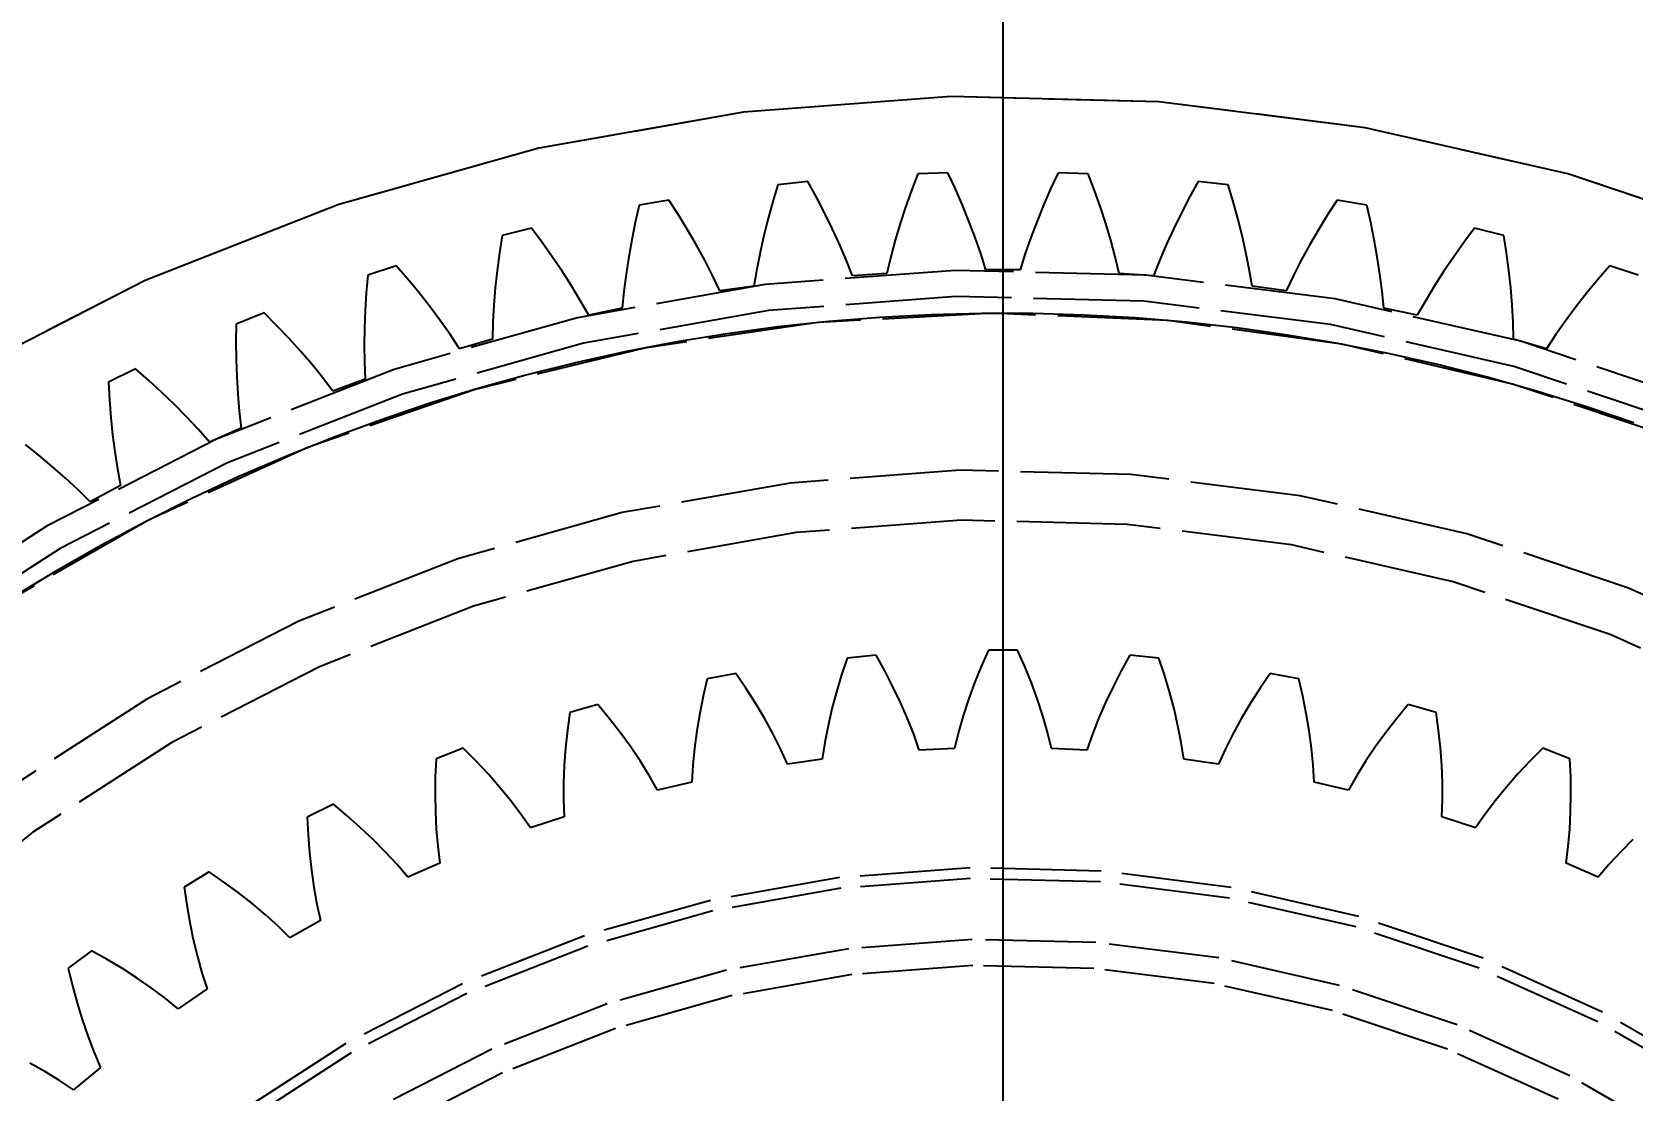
# Model space of a CAD drawing. Header units: millimetres. Extents: x -9 to 234, y -53 to 196.
# Drawn here: x 14.08 to 32.5, y 158.25 to 170.44 of the extents above; entities that cross this region are included whole.
import ezdxf

# ---------------------------------------------------------------- set-up
doc = ezdxf.new("R2010")
doc.units = ezdxf.units.MM
doc.linetypes.add('DASHED', pattern=[1.524, 1.27, -0.254])
for name, color, linetype in [('DIMS', 3, 'CONTINUOUS'), ('HIDDEN', 8, 'DASHED'), ('VISIBLE', 7, 'CONTINUOUS')]:
    doc.layers.add(name, color=color, linetype=linetype)
doc.styles.add('OpenSansCondensed-Light', font='OpenSansCondensed-Light.ttf')
doc.dimstyles.new('EZDXF', dxfattribs={"dimtxt": 0.25, "dimasz": 0.175, "dimexe": 0.375, "dimexo": 0.125, "dimgap": 0.1, "dimtad": 1, "dimlfac": 100, "dimzin": 12, "dimdsep": 46, "dimtxsty": 'OpenSansCondensed-Light', "dimblk": 'ARCHTICK', "dimcen": 2.5, "dimazin": 3, "dimtfac": 0.5, "dimtmove": 2, "dimatfit": 3})

# ---------------------------------------------------------------- blocks, each defined once
blk = doc.blocks.new('_ARCHTICK')
at = {"color": 0, "linetype": 'BYBLOCK', "const_width": 0.15}
blk.add_lwpolyline([(-0.5, -0.5), (0.5, 0.5)], dxfattribs=at)

msp = doc.modelspace()

# ---------------------------------------------------------------- linework, layer by layer
at = {"layer": 'HIDDEN'}
for points in [[(49.25, 145.7), (49.13074, 148.08963), (48.77414, 150.45551), (48.18375, 152.77412), (47.36543, 155.02244), (46.32732, 157.1781), (45.07973, 159.21968), (43.63507, 161.1269), (42.00768, 162.8808), (40.21376, 164.46396), (38.27111, 165.86062), (36.19906, 167.05692), (34.01818, 168.04097), (31.75017, 168.80298), (29.41756, 169.33539), (27.04352, 169.63289), (24.65166, 169.69254), (22.26575, 169.51374), (19.9095, 169.09827), (17.60632, 168.45026), (15.37911, 167.57614), (13.25, 166.48461)], [(49.25, 145.7), (49.13074, 148.08963), (48.77414, 150.45551), (48.18375, 152.77412), (47.36543, 155.02244), (46.32732, 157.1781), (45.07973, 159.21968), (43.63507, 161.1269), (42.00768, 162.8808), (40.21376, 164.46396), (38.27111, 165.86062), (36.19906, 167.05692), (34.01818, 168.04097), (31.75017, 168.80298), (29.41756, 169.33539), (27.04352, 169.63289), (24.65166, 169.69254), (22.26575, 169.51374), (19.9095, 169.09827), (17.60632, 168.45026), (15.37911, 167.57614), (13.25, 166.48461)], [(49.25, 145.7), (49.13074, 148.08963), (48.77414, 150.45551), (48.18375, 152.77412), (47.36543, 155.02244), (46.32732, 157.1781), (45.07973, 159.21968), (43.63507, 161.1269), (42.00768, 162.8808), (40.21376, 164.46396), (38.27111, 165.86062), (36.19906, 167.05692), (34.01818, 168.04097), (31.75017, 168.80298), (29.41756, 169.33539), (27.04352, 169.63289), (24.65166, 169.69254), (22.26575, 169.51374), (19.9095, 169.09827), (17.60632, 168.45026), (15.37911, 167.57614), (13.25, 166.48461)], [(49.25, 145.7), (49.13074, 148.08963), (48.77414, 150.45551), (48.18375, 152.77412), (47.36543, 155.02244), (46.32732, 157.1781), (45.07973, 159.21968), (43.63507, 161.1269), (42.00768, 162.8808), (40.21376, 164.46396), (38.27111, 165.86062), (36.19906, 167.05692), (34.01818, 168.04097), (31.75017, 168.80298), (29.41756, 169.33539), (27.04352, 169.63289), (24.65166, 169.69254), (22.26575, 169.51374), (19.9095, 169.09827), (17.60632, 168.45026), (15.37911, 167.57614), (13.25, 166.48461)], [(49.25, 145.7), (49.13074, 148.08963), (48.77414, 150.45551), (48.18375, 152.77412), (47.36543, 155.02244), (46.32732, 157.1781), (45.07973, 159.21968), (43.63507, 161.1269), (42.00768, 162.8808), (40.21376, 164.46396), (38.27111, 165.86062), (36.19906, 167.05692), (34.01818, 168.04097), (31.75017, 168.80298), (29.41756, 169.33539), (27.04352, 169.63289), (24.65166, 169.69254), (22.26575, 169.51374), (19.9095, 169.09827), (17.60632, 168.45026), (15.37911, 167.57614), (13.25, 166.48461)], [(24.27002, 168.80423), (24.19739, 168.61334)], [(24.27002, 168.80423), (24.19739, 168.61334)], [(24.61592, 168.81631), (24.27002, 168.80423)], [(24.61592, 168.81631), (24.27002, 168.80423)], [(24.70169, 168.63095), (24.61592, 168.81631)], [(24.70169, 168.63095), (24.61592, 168.81631)], [(25.88408, 168.81631), (25.79831, 168.63095)], [(25.88408, 168.81631), (25.79831, 168.63095)], [(26.22998, 168.80423), (25.88408, 168.81631)], [(26.22998, 168.80423), (25.88408, 168.81631)], [(26.30261, 168.61334), (26.22998, 168.80423)], [(26.30261, 168.61334), (26.22998, 168.80423)], [(22.66074, 168.67959), (22.6016, 168.48409)], [(22.66074, 168.67959), (22.6016, 168.48409)], [(23.00496, 168.71576), (22.66074, 168.67959)], [(23.00496, 168.71576), (22.66074, 168.67959)], [(23.10344, 168.53684), (23.00496, 168.71576)], [(23.10344, 168.53684), (23.00496, 168.71576)], [(24.19739, 168.61334), (24.12971, 168.4224)], [(24.19739, 168.61334), (24.12971, 168.4224)], [(24.78253, 168.4452), (24.70169, 168.63095)], [(24.78253, 168.4452), (24.70169, 168.63095)], [(25.79831, 168.63095), (25.71747, 168.4452)], [(25.79831, 168.63095), (25.71747, 168.4452)], [(26.37029, 168.4224), (26.30261, 168.61334)], [(26.37029, 168.4224), (26.30261, 168.61334)], [(27.49504, 168.71576), (27.39656, 168.53684)], [(27.49504, 168.71576), (27.39656, 168.53684)], [(27.83926, 168.67959), (27.49504, 168.71576)], [(27.83926, 168.67959), (27.49504, 168.71576)], [(27.8984, 168.48409), (27.83926, 168.67959)], [(27.8984, 168.48409), (27.83926, 168.67959)], [(21.06407, 168.44299), (21.01872, 168.24385)], [(21.06407, 168.44299), (21.01872, 168.24385)], [(21.40493, 168.50309), (21.06407, 168.44299)], [(21.40493, 168.50309), (21.06407, 168.44299)], [(21.51565, 168.33147), (21.40493, 168.50309)], [(21.51565, 168.33147), (21.40493, 168.50309)], [(22.6016, 168.48409), (22.5474, 168.2889)], [(22.6016, 168.48409), (22.5474, 168.2889)], [(23.19704, 168.35718), (23.10344, 168.53684)], [(23.19704, 168.35718), (23.10344, 168.53684)], [(24.12971, 168.4224), (24.06715, 168.23147)], [(24.12971, 168.4224), (24.06715, 168.23147)], [(24.85825, 168.2591), (24.78253, 168.4452)], [(24.85825, 168.2591), (24.78253, 168.4452)], [(25.71747, 168.4452), (25.64175, 168.2591)], [(25.71747, 168.4452), (25.64175, 168.2591)], [(26.43285, 168.23147), (26.37029, 168.4224)], [(26.43285, 168.23147), (26.37029, 168.4224)], [(27.39656, 168.53684), (27.30296, 168.35718)], [(27.39656, 168.53684), (27.30296, 168.35718)], [(27.9526, 168.2889), (27.8984, 168.48409)], [(27.9526, 168.2889), (27.8984, 168.48409)], [(29.09507, 168.50309), (28.98435, 168.33147)], [(29.09507, 168.50309), (28.98435, 168.33147)], [(29.43593, 168.44299), (29.09507, 168.50309)], [(29.43593, 168.44299), (29.09507, 168.50309)], [(29.48128, 168.24385), (29.43593, 168.44299)], [(29.48128, 168.24385), (29.43593, 168.44299)], [(21.01872, 168.24385), (20.97826, 168.04535)], [(21.01872, 168.24385), (20.97826, 168.04535)], [(21.62156, 168.15878), (21.51565, 168.33147)], [(21.62156, 168.15878), (21.51565, 168.33147)], [(22.5474, 168.2889), (22.49832, 168.09408)], [(22.5474, 168.2889), (22.49832, 168.09408)], [(23.28556, 168.17682), (23.19704, 168.35718)], [(23.28556, 168.17682), (23.19704, 168.35718)], [(24.06715, 168.23147), (24.00995, 168.04061)], [(24.06715, 168.23147), (24.00995, 168.04061)], [(24.92863, 168.07269), (24.85825, 168.2591)], [(24.92863, 168.07269), (24.85825, 168.2591)], [(25.64175, 168.2591), (25.57137, 168.07269)], [(25.64175, 168.2591), (25.57137, 168.07269)], [(26.49005, 168.04061), (26.43285, 168.23147)], [(26.49005, 168.04061), (26.43285, 168.23147)], [(27.30296, 168.35718), (27.21444, 168.17682)], [(27.30296, 168.35718), (27.21444, 168.17682)], [(28.00168, 168.09408), (27.9526, 168.2889)], [(28.00168, 168.09408), (27.9526, 168.2889)], [(28.98435, 168.33147), (28.87844, 168.15878)], [(28.98435, 168.33147), (28.87844, 168.15878)], [(29.52174, 168.04535), (29.48128, 168.24385)], [(29.52174, 168.04535), (29.48128, 168.24385)], [(19.4878, 168.09559), (19.45644, 167.89377)], [(19.4878, 168.09559), (19.45644, 167.89377)], [(19.82363, 168.17933), (19.4878, 168.09559)], [(19.82363, 168.17933), (19.4878, 168.09559)], [(19.94606, 168.01585), (19.82363, 168.17933)], [(19.94606, 168.01585), (19.82363, 168.17933)], [(20.06375, 167.85097), (19.94606, 168.01585)], [(20.06375, 167.85097), (19.94606, 168.01585)], [(20.97826, 168.04535), (20.94289, 167.84758)], [(20.97826, 168.04535), (20.94289, 167.84758)], [(21.72244, 167.98503), (21.62156, 168.15878)], [(21.72244, 167.98503), (21.62156, 168.15878)], [(22.49832, 168.09408), (22.45457, 167.89969)], [(22.49832, 168.09408), (22.45457, 167.89969)], [(23.36877, 167.99578), (23.28556, 168.17682)], [(23.36877, 167.99578), (23.28556, 168.17682)], [(24.00995, 168.04061), (23.95838, 167.84987)], [(24.00995, 168.04061), (23.95838, 167.84987)], [(24.99338, 167.88602), (24.92863, 168.07269)], [(24.99338, 167.88602), (24.92863, 168.07269)], [(25.57137, 168.07269), (25.50662, 167.88602)], [(25.57137, 168.07269), (25.50662, 167.88602)], [(26.54162, 167.84987), (26.49005, 168.04061)], [(26.54162, 167.84987), (26.49005, 168.04061)], [(27.21444, 168.17682), (27.13123, 167.99578)], [(27.21444, 168.17682), (27.13123, 167.99578)], [(28.04543, 167.89969), (28.00168, 168.09408)], [(28.04543, 167.89969), (28.00168, 168.09408)], [(28.87844, 168.15878), (28.77756, 167.98503)], [(28.87844, 168.15878), (28.77756, 167.98503)], [(29.55711, 167.84758), (29.52174, 168.04535)], [(29.55711, 167.84758), (29.52174, 168.04535)], [(30.55394, 168.01585), (30.43625, 167.85097)], [(30.55394, 168.01585), (30.43625, 167.85097)], [(30.67637, 168.17933), (30.55394, 168.01585)], [(30.67637, 168.17933), (30.55394, 168.01585)], [(31.0122, 168.09559), (30.67637, 168.17933)], [(31.0122, 168.09559), (30.67637, 168.17933)], [(31.04356, 167.89377), (31.0122, 168.09559)], [(31.04356, 167.89377), (31.0122, 168.09559)], [(19.45644, 167.89377), (19.42994, 167.69294)], [(19.45644, 167.89377), (19.42994, 167.69294)], [(20.17651, 167.68468), (20.06375, 167.85097)], [(20.17651, 167.68468), (20.06375, 167.85097)], [(20.94289, 167.84758), (20.9128, 167.65061)], [(20.94289, 167.84758), (20.9128, 167.65061)], [(21.81808, 167.81024), (21.72244, 167.98503)], [(21.81808, 167.81024), (21.72244, 167.98503)], [(22.45457, 167.89969), (22.41642, 167.70582)], [(22.45457, 167.89969), (22.41642, 167.70582)], [(23.44639, 167.81407), (23.36877, 167.99578)], [(23.44639, 167.81407), (23.36877, 167.99578)], [(23.95838, 167.84987), (23.9128, 167.65932)], [(23.95838, 167.84987), (23.9128, 167.65932)], [(25.05214, 167.69911), (24.99338, 167.88602)], [(25.05214, 167.69911), (24.99338, 167.88602)], [(25.50662, 167.88602), (25.44786, 167.69911)], [(25.50662, 167.88602), (25.44786, 167.69911)], [(26.5872, 167.65932), (26.54162, 167.84987)], [(26.5872, 167.65932), (26.54162, 167.84987)], [(27.13123, 167.99578), (27.05361, 167.81407)], [(27.13123, 167.99578), (27.05361, 167.81407)], [(28.08358, 167.70582), (28.04543, 167.89969)], [(28.08358, 167.70582), (28.04543, 167.89969)], [(28.77756, 167.98503), (28.68192, 167.81024)], [(28.77756, 167.98503), (28.68192, 167.81024)], [(29.5872, 167.65061), (29.55711, 167.84758)], [(29.5872, 167.65061), (29.55711, 167.84758)], [(30.43625, 167.85097), (30.32349, 167.68468)], [(30.43625, 167.85097), (30.32349, 167.68468)], [(31.07006, 167.69294), (31.04356, 167.89377)], [(31.07006, 167.69294), (31.04356, 167.89377)], [(47.25, 145.7), (47.14068, 147.89049), (46.81379, 150.05922), (46.2726, 152.18461), (45.52248, 154.24557), (44.57087, 156.22159), (43.42725, 158.09304), (42.10298, 159.84133), (40.61121, 161.44907), (38.96678, 162.90029), (37.18602, 164.18057), (35.28663, 165.27718), (33.2875, 166.17922), (31.20849, 166.87773), (29.07026, 167.36577), (26.89406, 167.63848), (24.70152, 167.69316), (22.51444, 167.52926), (20.35454, 167.14841), (18.24329, 166.5544), (16.20168, 165.75313), (14.25, 164.75256), (12.40764, 163.56264)], [(47.25, 145.7), (47.14068, 147.89049), (46.81379, 150.05922), (46.2726, 152.18461), (45.52248, 154.24557), (44.57087, 156.22159), (43.42725, 158.09304), (42.10298, 159.84133), (40.61121, 161.44907), (38.96678, 162.90029), (37.18602, 164.18057), (35.28663, 165.27718), (33.2875, 166.17922), (31.20849, 166.87773), (29.07026, 167.36577), (26.89406, 167.63848), (24.70152, 167.69316), (22.51444, 167.52926), (20.35454, 167.14841), (18.24329, 166.5544), (16.20168, 165.75313), (14.25, 164.75256), (12.40764, 163.56264)], [(17.9396, 167.63909), (17.9224, 167.43557)], [(17.9396, 167.63909), (17.9224, 167.43557)], [(18.26877, 167.74604), (17.9396, 167.63909)], [(18.26877, 167.74604), (17.9396, 167.63909)], [(18.4023, 167.5915), (18.26877, 167.74604)], [(18.4023, 167.5915), (18.26877, 167.74604)], [(19.42994, 167.69294), (19.40844, 167.49318)], [(19.42994, 167.69294), (19.40844, 167.49318)], [(20.28411, 167.51698), (20.17651, 167.68468)], [(20.28411, 167.51698), (20.17651, 167.68468)], [(20.9128, 167.65061), (20.88828, 167.45455)], [(20.9128, 167.65061), (20.88828, 167.45455)], [(21.90818, 167.63439), (21.81808, 167.81024)], [(21.90818, 167.63439), (21.81808, 167.81024)], [(22.41642, 167.70582), (22.38425, 167.51255)], [(22.41642, 167.70582), (22.38425, 167.51255)], [(23.51804, 167.63172), (23.44639, 167.81407)], [(23.51804, 167.63172), (23.44639, 167.81407)], [(23.9128, 167.65932), (23.51804, 167.63172)], [(23.9128, 167.65932), (23.51804, 167.63172)], [(25.44786, 167.69911), (25.05214, 167.69911)], [(25.44786, 167.69911), (25.05214, 167.69911)], [(26.98196, 167.63172), (26.5872, 167.65932)], [(26.98196, 167.63172), (26.5872, 167.65932)], [(27.05361, 167.81407), (26.98196, 167.63172)], [(27.05361, 167.81407), (26.98196, 167.63172)], [(28.11575, 167.51255), (28.08358, 167.70582)], [(28.11575, 167.51255), (28.08358, 167.70582)], [(28.68192, 167.81024), (28.59182, 167.63439)], [(28.68192, 167.81024), (28.59182, 167.63439)], [(29.61172, 167.45455), (29.5872, 167.65061)], [(29.61172, 167.45455), (29.5872, 167.65061)], [(30.32349, 167.68468), (30.21589, 167.51698)], [(30.32349, 167.68468), (30.21589, 167.51698)], [(31.09156, 167.49318), (31.07006, 167.69294)], [(31.09156, 167.49318), (31.07006, 167.69294)], [(32.23123, 167.74604), (32.0977, 167.5915)], [(32.23123, 167.74604), (32.0977, 167.5915)], [(32.5604, 167.63909), (32.23123, 167.74604)], [(32.5604, 167.63909), (32.23123, 167.74604)], [(18.53121, 167.43523), (18.4023, 167.5915)], [(18.53121, 167.43523), (18.4023, 167.5915)], [(19.40844, 167.49318), (19.39217, 167.29459)], [(19.40844, 167.49318), (19.39217, 167.29459)], [(20.38626, 167.34784), (20.28411, 167.51698)], [(20.38626, 167.34784), (20.28411, 167.51698)], [(20.88828, 167.45455), (20.86967, 167.25952)], [(20.88828, 167.45455), (20.86967, 167.25952)], [(21.99238, 167.45748), (21.90818, 167.63439)], [(21.99238, 167.45748), (21.90818, 167.63439)], [(22.38425, 167.51255), (21.99238, 167.45748)], [(22.38425, 167.51255), (21.99238, 167.45748)], [(28.50762, 167.45748), (28.11575, 167.51255)], [(28.50762, 167.45748), (28.11575, 167.51255)], [(28.59182, 167.63439), (28.50762, 167.45748)], [(28.59182, 167.63439), (28.50762, 167.45748)], [(29.63033, 167.25952), (29.61172, 167.45455)], [(29.63033, 167.25952), (29.61172, 167.45455)], [(30.21589, 167.51698), (30.11374, 167.34784)], [(30.21589, 167.51698), (30.11374, 167.34784)], [(31.10783, 167.29459), (31.09156, 167.49318)], [(31.10783, 167.29459), (31.09156, 167.49318)], [(32.0977, 167.5915), (31.96879, 167.43523)], [(32.0977, 167.5915), (31.96879, 167.43523)], [(46.95, 145.7), (46.84217, 147.86062), (46.51974, 149.99977), (45.98593, 152.09619), (45.24603, 154.12904), (44.30741, 156.07811), (43.17938, 157.92405), (41.87316, 159.64849), (40.40174, 161.23431), (38.77973, 162.66574), (37.02325, 163.92856), (35.14977, 165.01022), (33.1779, 165.89996), (31.12724, 166.58895), (29.01817, 167.07033), (26.87164, 167.33932), (24.709, 167.39326), (22.55174, 167.23159), (20.4213, 166.85594), (18.33884, 166.27002), (16.32507, 165.47968), (14.4, 164.49275), (12.58276, 163.31905)], [(46.95, 145.7), (46.84217, 147.86062), (46.51974, 149.99977), (45.98593, 152.09619), (45.24603, 154.12904), (44.30741, 156.07811), (43.17938, 157.92405), (41.87316, 159.64849), (40.40174, 161.23431), (38.77973, 162.66574), (37.02325, 163.92856), (35.14977, 165.01022), (33.1779, 165.89996), (31.12724, 166.58895), (29.01817, 167.07033), (26.87164, 167.33932), (24.709, 167.39326), (22.55174, 167.23159), (20.4213, 166.85594), (18.33884, 166.27002), (16.32507, 165.47968), (14.4, 164.49275), (12.58276, 163.31905)], [(46.95, 145.7), (46.84217, 147.86062), (46.51974, 149.99977), (45.98593, 152.09619), (45.24603, 154.12904), (44.30741, 156.07811), (43.17938, 157.92405), (41.87316, 159.64849), (40.40174, 161.23431), (38.77973, 162.66574), (37.02325, 163.92856), (35.14977, 165.01022), (33.1779, 165.89996), (31.12724, 166.58895), (29.01817, 167.07033), (26.87164, 167.33932), (24.709, 167.39326), (22.55174, 167.23159), (20.4213, 166.85594), (18.33884, 166.27002), (16.32507, 165.47968), (14.4, 164.49275), (12.58276, 163.31905)], [(46.95, 145.7), (46.84217, 147.86062), (46.51974, 149.99977), (45.98593, 152.09619), (45.24603, 154.12904), (44.30741, 156.07811), (43.17938, 157.92405), (41.87316, 159.64849), (40.40174, 161.23431), (38.77973, 162.66574), (37.02325, 163.92856), (35.14977, 165.01022), (33.1779, 165.89996), (31.12724, 166.58895), (29.01817, 167.07033), (26.87164, 167.33932), (24.709, 167.39326), (22.55174, 167.23159), (20.4213, 166.85594), (18.33884, 166.27002), (16.32507, 165.47968), (14.4, 164.49275), (12.58276, 163.31905)], [(17.9224, 167.43557), (17.90996, 167.23338)], [(17.9224, 167.43557), (17.90996, 167.23338)], [(18.6553, 167.27722), (18.53121, 167.43523)], [(18.6553, 167.27722), (18.53121, 167.43523)], [(18.77433, 167.11743), (18.6553, 167.27722)], [(18.77433, 167.11743), (18.6553, 167.27722)], [(19.39217, 167.29459), (19.38138, 167.0973)], [(19.39217, 167.29459), (19.38138, 167.0973)], [(20.48259, 167.17724), (20.38626, 167.34784)], [(20.48259, 167.17724), (20.38626, 167.34784)], [(30.11374, 167.34784), (30.01741, 167.17724)], [(30.11374, 167.34784), (30.01741, 167.17724)], [(31.11862, 167.0973), (31.10783, 167.29459)], [(31.11862, 167.0973), (31.10783, 167.29459)], [(31.8447, 167.27722), (31.72567, 167.11743)], [(31.8447, 167.27722), (31.72567, 167.11743)], [(31.96879, 167.43523), (31.8447, 167.27722)], [(31.96879, 167.43523), (31.8447, 167.27722)], [(43.64739, 156.82591), (42.52383, 158.50097), (41.24824, 160.06337), (39.83185, 161.49936), (38.28712, 162.7963), (36.62766, 163.94277), (34.86807, 164.9287), (33.02382, 165.74539), (31.11116, 166.38567), (29.14692, 166.84389), (27.14837, 167.11603), (25.13313, 167.19968), (23.11891, 167.09412), (21.12344, 166.80027), (19.16429, 166.32072), (17.25871, 165.65969), (15.42345, 164.823), (13.67468, 163.818)], [(32.50796, 165.93788), (31.95163, 166.12886), (31.39028, 166.30454), (30.82433, 166.4648), (30.25422, 166.60951), (29.68035, 166.73858), (29.10317, 166.8519), (28.52311, 166.94939), (27.9406, 167.03098), (27.35607, 167.0966), (26.76997, 167.1462), (26.18273, 167.17976), (25.59479, 167.19724), (25.00659, 167.19862), (24.41858, 167.18392), (23.83119, 167.15313), (23.24486, 167.10629), (22.66003, 167.04343), (22.07714, 166.96459), (21.49662, 166.86984), (20.91891, 166.75924), (20.34445, 166.63288), (19.77365, 166.49085), (19.20696, 166.33327), (18.64479, 166.16023), (18.08756, 165.97189), (17.53569, 165.76837), (16.9896, 165.54983), (16.44969, 165.31643), (15.91636, 165.06836), (15.39002, 164.80578), (14.87107, 164.52891), (14.35988, 164.23794), (13.85684, 163.9331)], [(16.74792, 167.20535), (16.42701, 167.0757)], [(16.74792, 167.20535), (16.42701, 167.0757)], [(16.89191, 167.06051), (16.74792, 167.20535)], [(16.89191, 167.06051), (16.74792, 167.20535)], [(17.90996, 167.23338), (17.90246, 167.0326)], [(17.90996, 167.23338), (17.90246, 167.0326)], [(18.88803, 166.95583), (18.77433, 167.11743)], [(18.88803, 166.95583), (18.77433, 167.11743)], [(19.38138, 167.0973), (19.37642, 166.90144)], [(19.38138, 167.0973), (19.37642, 166.90144)], [(20.86967, 167.25952), (20.48259, 167.17724)], [(20.86967, 167.25952), (20.48259, 167.17724)], [(30.01741, 167.17724), (29.63033, 167.25952)], [(30.01741, 167.17724), (29.63033, 167.25952)], [(31.12358, 166.90144), (31.11862, 167.0973)], [(31.12358, 166.90144), (31.11862, 167.0973)], [(31.72567, 167.11743), (31.61197, 166.95583)], [(31.72567, 167.11743), (31.61197, 166.95583)], [(16.42701, 167.0757), (16.42405, 166.87148)], [(16.42701, 167.0757), (16.42405, 166.87148)], [(17.0314, 166.91361), (16.89191, 167.06051)], [(17.0314, 166.91361), (16.89191, 167.06051)], [(17.16621, 166.76463), (17.0314, 166.91361)], [(17.16621, 166.76463), (17.0314, 166.91361)], [(17.90246, 167.0326), (17.90008, 166.83337)], [(17.90246, 167.0326), (17.90008, 166.83337)], [(18.99602, 166.79236), (18.88803, 166.95583)], [(18.99602, 166.79236), (18.88803, 166.95583)], [(19.37642, 166.90144), (18.99602, 166.79236)], [(19.37642, 166.90144), (18.99602, 166.79236)], [(31.50398, 166.79236), (31.12358, 166.90144)], [(31.50398, 166.79236), (31.12358, 166.90144)], [(31.61197, 166.95583), (31.50398, 166.79236)], [(31.61197, 166.95583), (31.50398, 166.79236)], [(16.42405, 166.87148), (16.42575, 166.66891)], [(16.42405, 166.87148), (16.42575, 166.66891)], [(17.2961, 166.61354), (17.16621, 166.76463)], [(17.2961, 166.61354), (17.16621, 166.76463)], [(17.90008, 166.83337), (17.90308, 166.6358)], [(17.90008, 166.83337), (17.90308, 166.6358)], [(15.26849, 166.55989), (14.95741, 166.40817)], [(15.26849, 166.55989), (14.95741, 166.40817)], [(15.42224, 166.42544), (15.26849, 166.55989)], [(15.42224, 166.42544), (15.26849, 166.55989)], [(16.42575, 166.66891), (16.43227, 166.4681)], [(16.42575, 166.66891), (16.43227, 166.4681)], [(17.42079, 166.46027), (17.2961, 166.61354)], [(17.42079, 166.46027), (17.2961, 166.61354)], [(17.90308, 166.6358), (17.91179, 166.44008)], [(17.90308, 166.6358), (17.91179, 166.44008)], [(14.95741, 166.40817), (14.9687, 166.20424)], [(14.95741, 166.40817), (14.9687, 166.20424)], [(15.57164, 166.28863), (15.42224, 166.42544)], [(15.57164, 166.28863), (15.42224, 166.42544)], [(16.43227, 166.4681), (16.44379, 166.26918)], [(16.43227, 166.4681), (16.44379, 166.26918)], [(17.53993, 166.30473), (17.42079, 166.46027)], [(17.53993, 166.30473), (17.42079, 166.46027)], [(17.91179, 166.44008), (17.53993, 166.30473)], [(17.91179, 166.44008), (17.53993, 166.30473)], [(14.9687, 166.20424), (14.98453, 166.00228)], [(14.9687, 166.20424), (14.98453, 166.00228)], [(15.71651, 166.14942), (15.57164, 166.28863)], [(15.71651, 166.14942), (15.57164, 166.28863)], [(16.44379, 166.26918), (16.46057, 166.07231)], [(16.44379, 166.26918), (16.46057, 166.07231)], [(14.98453, 166.00228), (15.00504, 165.80242)], [(14.98453, 166.00228), (15.00504, 165.80242)], [(15.85662, 166.00776), (15.71651, 166.14942)], [(15.85662, 166.00776), (15.71651, 166.14942)], [(15.9917, 165.86356), (15.85662, 166.00776)], [(15.9917, 165.86356), (15.85662, 166.00776)], [(16.46057, 166.07231), (16.48291, 165.87767)], [(16.46057, 166.07231), (16.48291, 165.87767)], [(15.00504, 165.80242), (15.03041, 165.60479)], [(15.00504, 165.80242), (15.03041, 165.60479)], [(16.1214, 165.71671), (15.9917, 165.86356)], [(16.1214, 165.71671), (15.9917, 165.86356)], [(16.48291, 165.87767), (16.1214, 165.71671)], [(16.48291, 165.87767), (16.1214, 165.71671)], [(14.15902, 165.56335), (14.00044, 165.68941)], [(14.15902, 165.56335), (14.00044, 165.68941)], [(14.31325, 165.43459), (14.15902, 165.56335)], [(14.31325, 165.43459), (14.15902, 165.56335)], [(14.4629, 165.30304), (14.31325, 165.43459)], [(14.4629, 165.30304), (14.31325, 165.43459)], [(15.03041, 165.60479), (15.06088, 165.40956)], [(15.03041, 165.60479), (15.06088, 165.40956)], [(44.95, 145.7), (44.85211, 147.66149), (44.5594, 149.60348), (44.07478, 151.50668), (43.40308, 153.35217), (42.55096, 155.1216), (41.5269, 156.79741), (40.34108, 158.36292), (39.00527, 159.80258), (37.53275, 161.10208), (35.93816, 162.24851), (34.23735, 163.23047), (32.44722, 164.03821), (30.58556, 164.6637), (28.67087, 165.10071), (26.72218, 165.34491), (24.75887, 165.39388), (22.80043, 165.24711), (20.86634, 164.90608), (18.97581, 164.37417), (17.14764, 163.65667), (15.4, 162.7607), (13.75025, 161.69518)], [(44.95, 145.7), (44.85211, 147.66149), (44.5594, 149.60348), (44.07478, 151.50668), (43.40308, 153.35217), (42.55096, 155.1216), (41.5269, 156.79741), (40.34108, 158.36292), (39.00527, 159.80258), (37.53275, 161.10208), (35.93816, 162.24851), (34.23735, 163.23047), (32.44722, 164.03821), (30.58556, 164.6637), (28.67087, 165.10071), (26.72218, 165.34491), (24.75887, 165.39388), (22.80043, 165.24711), (20.86634, 164.90608), (18.97581, 164.37417), (17.14764, 163.65667), (15.4, 162.7607), (13.75025, 161.69518)], [(44.95, 145.7), (44.85211, 147.66149), (44.5594, 149.60348), (44.07478, 151.50668), (43.40308, 153.35217), (42.55096, 155.1216), (41.5269, 156.79741), (40.34108, 158.36292), (39.00527, 159.80258), (37.53275, 161.10208), (35.93816, 162.24851), (34.23735, 163.23047), (32.44722, 164.03821), (30.58556, 164.6637), (28.67087, 165.10071), (26.72218, 165.34491), (24.75887, 165.39388), (22.80043, 165.24711), (20.86634, 164.90608), (18.97581, 164.37417), (17.14764, 163.65667), (15.4, 162.7607), (13.75025, 161.69518)], [(44.95, 145.7), (44.85211, 147.66149), (44.5594, 149.60348), (44.07478, 151.50668), (43.40308, 153.35217), (42.55096, 155.1216), (41.5269, 156.79741), (40.34108, 158.36292), (39.00527, 159.80258), (37.53275, 161.10208), (35.93816, 162.24851), (34.23735, 163.23047), (32.44722, 164.03821), (30.58556, 164.6637), (28.67087, 165.10071), (26.72218, 165.34491), (24.75887, 165.39388), (22.80043, 165.24711), (20.86634, 164.90608), (18.97581, 164.37417), (17.14764, 163.65667), (15.4, 162.7607), (13.75025, 161.69518)], [(14.60772, 165.16861), (14.4629, 165.30304)], [(14.60772, 165.16861), (14.4629, 165.30304)], [(15.06088, 165.40956), (15.09675, 165.21695)], [(15.06088, 165.40956), (15.09675, 165.21695)], [(14.74734, 165.03117), (14.60772, 165.16861)], [(14.74734, 165.03117), (14.60772, 165.16861)], [(15.09675, 165.21695), (14.74734, 165.03117)], [(15.09675, 165.21695), (14.74734, 165.03117)], [(44.375, 145.7), (44.27996, 147.60424), (43.9958, 149.48954), (43.52533, 151.33719), (42.87323, 153.12882), (42.04599, 154.84661), (41.05182, 156.4735), (39.9006, 157.99331), (38.60378, 159.39095), (37.17424, 160.65253), (35.6262, 161.7655), (33.97503, 162.7188), (32.23715, 163.50296), (30.42982, 164.11019), (28.57102, 164.53445), (26.67921, 164.77152), (24.7732, 164.81906), (22.87193, 164.67657), (20.99429, 164.3455), (19.15894, 163.82911), (17.38413, 163.13255), (15.6875, 162.26274), (14.0859, 161.22831), (12.59526, 160.03957)], [(44.375, 145.7), (44.27996, 147.60424), (43.9958, 149.48954), (43.52533, 151.33719), (42.87323, 153.12882), (42.04599, 154.84661), (41.05182, 156.4735), (39.9006, 157.99331), (38.60378, 159.39095), (37.17424, 160.65253), (35.6262, 161.7655), (33.97503, 162.7188), (32.23715, 163.50296), (30.42982, 164.11019), (28.57102, 164.53445), (26.67921, 164.77152), (24.7732, 164.81906), (22.87193, 164.67657), (20.99429, 164.3455), (19.15894, 163.82911), (17.38413, 163.13255), (15.6875, 162.26274), (14.0859, 161.22831), (12.59526, 160.03957)], [(23.45657, 163.23352), (23.39181, 163.03821)], [(23.45657, 163.23352), (23.39181, 163.03821)], [(23.79112, 163.26452), (23.45657, 163.23352)], [(23.79112, 163.26452), (23.45657, 163.23352)], [(23.89066, 163.08444), (23.79112, 163.26452)], [(23.89066, 163.08444), (23.79112, 163.26452)], [(25.08201, 163.3242), (24.99951, 163.1357)], [(25.08201, 163.3242), (24.99951, 163.1357)], [(25.41799, 163.3242), (25.08201, 163.3242)], [(25.41799, 163.3242), (25.08201, 163.3242)], [(25.50049, 163.1357), (25.41799, 163.3242)], [(25.50049, 163.1357), (25.41799, 163.3242)], [(26.70888, 163.26452), (26.60934, 163.08444)], [(26.70888, 163.26452), (26.60934, 163.08444)], [(27.04343, 163.23352), (26.70888, 163.26452)], [(27.04343, 163.23352), (26.70888, 163.26452)], [(27.10819, 163.03821), (27.04343, 163.23352)], [(27.10819, 163.03821), (27.04343, 163.23352)], [(22.17669, 163.05498), (21.84643, 162.99325)], [(22.17669, 163.05498), (21.84643, 162.99325)], [(22.29243, 162.88485), (22.17669, 163.05498)], [(22.29243, 162.88485), (22.17669, 163.05498)], [(23.39181, 163.03821), (23.33344, 162.8432)], [(23.39181, 163.03821), (23.33344, 162.8432)], [(23.98387, 162.90347), (23.89066, 163.08444)], [(23.98387, 162.90347), (23.89066, 163.08444)], [(24.99951, 163.1357), (24.92339, 162.94691)], [(24.99951, 163.1357), (24.92339, 162.94691)], [(25.57661, 162.94691), (25.50049, 163.1357)], [(25.57661, 162.94691), (25.50049, 163.1357)], [(26.60934, 163.08444), (26.51613, 162.90347)], [(26.60934, 163.08444), (26.51613, 162.90347)], [(27.16656, 162.8432), (27.10819, 163.03821)], [(27.16656, 162.8432), (27.10819, 163.03821)], [(28.32331, 163.05498), (28.20757, 162.88485)], [(28.32331, 163.05498), (28.20757, 162.88485)], [(28.65357, 162.99325), (28.32331, 163.05498)], [(28.65357, 162.99325), (28.32331, 163.05498)], [(21.84643, 162.99325), (21.79997, 162.7928)], [(21.84643, 162.99325), (21.79997, 162.7928)], [(22.40194, 162.71326), (22.29243, 162.88485)], [(22.40194, 162.71326), (22.29243, 162.88485)], [(24.07046, 162.72168), (23.98387, 162.90347)], [(24.07046, 162.72168), (23.98387, 162.90347)], [(24.92339, 162.94691), (24.85395, 162.7579)], [(24.92339, 162.94691), (24.85395, 162.7579)], [(25.64605, 162.7579), (25.57661, 162.94691)], [(25.64605, 162.7579), (25.57661, 162.94691)], [(26.51613, 162.90347), (26.42954, 162.72168)], [(26.51613, 162.90347), (26.42954, 162.72168)], [(28.20757, 162.88485), (28.09806, 162.71326)], [(28.20757, 162.88485), (28.09806, 162.71326)], [(28.70003, 162.7928), (28.65357, 162.99325)], [(28.70003, 162.7928), (28.65357, 162.99325)], [(20.58849, 162.69738), (20.26533, 162.60543)], [(20.58849, 162.69738), (20.26533, 162.60543)], [(20.71942, 162.53865), (20.58849, 162.69738)], [(20.71942, 162.53865), (20.58849, 162.69738)], [(21.79997, 162.7928), (21.75984, 162.59323)], [(21.79997, 162.7928), (21.75984, 162.59323)], [(22.50493, 162.54023), (22.40194, 162.71326)], [(22.50493, 162.54023), (22.40194, 162.71326)], [(23.33344, 162.8432), (23.28173, 162.64859)], [(23.33344, 162.8432), (23.28173, 162.64859)], [(24.15004, 162.53911), (24.07046, 162.72168)], [(24.15004, 162.53911), (24.07046, 162.72168)], [(24.85395, 162.7579), (24.79155, 162.56877)], [(24.85395, 162.7579), (24.79155, 162.56877)], [(25.70845, 162.56877), (25.64605, 162.7579)], [(25.70845, 162.56877), (25.64605, 162.7579)], [(26.42954, 162.72168), (26.34996, 162.53911)], [(26.42954, 162.72168), (26.34996, 162.53911)], [(27.21827, 162.64859), (27.16656, 162.8432)], [(27.21827, 162.64859), (27.16656, 162.8432)], [(28.09806, 162.71326), (27.99507, 162.54023)], [(28.09806, 162.71326), (27.99507, 162.54023)], [(28.74016, 162.59323), (28.70003, 162.7928)], [(28.74016, 162.59323), (28.70003, 162.7928)], [(29.91151, 162.69738), (29.78058, 162.53865)], [(29.91151, 162.69738), (29.78058, 162.53865)], [(30.23467, 162.60543), (29.91151, 162.69738)], [(30.23467, 162.60543), (29.91151, 162.69738)], [(20.26533, 162.60543), (20.23756, 162.40155)], [(20.26533, 162.60543), (20.23756, 162.40155)], [(20.8443, 162.3779), (20.71942, 162.53865)], [(20.8443, 162.3779), (20.71942, 162.53865)], [(21.75984, 162.59323), (21.72631, 162.39468)], [(21.75984, 162.59323), (21.72631, 162.39468)], [(22.60101, 162.36579), (22.50493, 162.54023)], [(22.60101, 162.36579), (22.50493, 162.54023)], [(23.28173, 162.64859), (23.23706, 162.45451)], [(23.28173, 162.64859), (23.23706, 162.45451)], [(24.22209, 162.35581), (24.15004, 162.53911)], [(24.22209, 162.35581), (24.15004, 162.53911)], [(24.79155, 162.56877), (24.73672, 162.3796)], [(24.79155, 162.56877), (24.73672, 162.3796)], [(25.76328, 162.3796), (25.70845, 162.56877)], [(25.76328, 162.3796), (25.70845, 162.56877)], [(26.34996, 162.53911), (26.27791, 162.35581)], [(26.34996, 162.53911), (26.27791, 162.35581)], [(27.26294, 162.45451), (27.21827, 162.64859)], [(27.26294, 162.45451), (27.21827, 162.64859)], [(27.99507, 162.54023), (27.89899, 162.36579)], [(27.99507, 162.54023), (27.89899, 162.36579)], [(28.77369, 162.39468), (28.74016, 162.59323)], [(28.77369, 162.39468), (28.74016, 162.59323)], [(29.78058, 162.53865), (29.6557, 162.3779)], [(29.78058, 162.53865), (29.6557, 162.3779)], [(30.26244, 162.40155), (30.23467, 162.60543)], [(30.26244, 162.40155), (30.23467, 162.60543)], [(20.23756, 162.40155), (20.21602, 162.19914)], [(20.23756, 162.40155), (20.21602, 162.19914)], [(20.96282, 162.21511), (20.8443, 162.3779)], [(20.96282, 162.21511), (20.8443, 162.3779)], [(21.72631, 162.39468), (21.69973, 162.19731)], [(21.72631, 162.39468), (21.69973, 162.19731)], [(22.68967, 162.18992), (22.60101, 162.36579)], [(22.68967, 162.18992), (22.60101, 162.36579)], [(23.23706, 162.45451), (23.19991, 162.26109)], [(23.23706, 162.45451), (23.19991, 162.26109)], [(24.28589, 162.17181), (24.22209, 162.35581)], [(24.28589, 162.17181), (24.22209, 162.35581)], [(24.73672, 162.3796), (24.69017, 162.1905)], [(24.73672, 162.3796), (24.69017, 162.1905)], [(25.80983, 162.1905), (25.76328, 162.3796)], [(25.80983, 162.1905), (25.76328, 162.3796)], [(26.27791, 162.35581), (26.21411, 162.17181)], [(26.27791, 162.35581), (26.21411, 162.17181)], [(27.30009, 162.26109), (27.26294, 162.45451)], [(27.30009, 162.26109), (27.26294, 162.45451)], [(27.89899, 162.36579), (27.81033, 162.18992)], [(27.89899, 162.36579), (27.81033, 162.18992)], [(28.80027, 162.19731), (28.77369, 162.39468)], [(28.80027, 162.19731), (28.77369, 162.39468)], [(29.6557, 162.3779), (29.53718, 162.21511)], [(29.6557, 162.3779), (29.53718, 162.21511)], [(30.28398, 162.19914), (30.26244, 162.40155)], [(30.28398, 162.19914), (30.26244, 162.40155)], [(19.04005, 162.19476), (18.72676, 162.07339)], [(19.04005, 162.19476), (18.72676, 162.07339)], [(19.18508, 162.0488), (19.04005, 162.19476)], [(19.18508, 162.0488), (19.04005, 162.19476)], [(20.21602, 162.19914), (20.20095, 161.99834)], [(20.21602, 162.19914), (20.20095, 161.99834)], [(21.07459, 162.05028), (20.96282, 162.21511)], [(21.07459, 162.05028), (20.96282, 162.21511)], [(21.69973, 162.19731), (21.68059, 162.00129)], [(21.69973, 162.19731), (21.68059, 162.00129)], [(22.77018, 162.01259), (22.68967, 162.18992)], [(22.77018, 162.01259), (22.68967, 162.18992)], [(23.19991, 162.26109), (23.17101, 162.0685)], [(23.19991, 162.26109), (23.17101, 162.0685)], [(24.69017, 162.1905), (24.28589, 162.17181)], [(24.69017, 162.1905), (24.28589, 162.17181)], [(26.21411, 162.17181), (25.80983, 162.1905)], [(26.21411, 162.17181), (25.80983, 162.1905)], [(27.32899, 162.0685), (27.30009, 162.26109)], [(27.32899, 162.0685), (27.30009, 162.26109)], [(27.81033, 162.18992), (27.72982, 162.01259)], [(27.81033, 162.18992), (27.72982, 162.01259)], [(28.81941, 162.00129), (28.80027, 162.19731)], [(28.81941, 162.00129), (28.80027, 162.19731)], [(29.53718, 162.21511), (29.42541, 162.05028)], [(29.53718, 162.21511), (29.42541, 162.05028)], [(30.29905, 161.99834), (30.28398, 162.19914)], [(30.29905, 161.99834), (30.28398, 162.19914)], [(31.45995, 162.19476), (31.31492, 162.0488)], [(31.45995, 162.19476), (31.31492, 162.0488)], [(31.77324, 162.07339), (31.45995, 162.19476)], [(31.77324, 162.07339), (31.45995, 162.19476)], [(18.72676, 162.07339), (18.71792, 161.86782)], [(18.72676, 162.07339), (18.71792, 161.86782)], [(19.32425, 161.90025), (19.18508, 162.0488)], [(19.32425, 161.90025), (19.18508, 162.0488)], [(20.20095, 161.99834), (20.1927, 161.79936)], [(20.20095, 161.99834), (20.1927, 161.79936)], [(21.17909, 161.88334), (21.07459, 162.05028)], [(21.17909, 161.88334), (21.07459, 162.05028)], [(21.68059, 162.00129), (21.66958, 161.80685)], [(21.68059, 162.00129), (21.66958, 161.80685)], [(23.17101, 162.0685), (22.77018, 162.01259)], [(23.17101, 162.0685), (22.77018, 162.01259)], [(27.72982, 162.01259), (27.32899, 162.0685)], [(27.72982, 162.01259), (27.32899, 162.0685)], [(28.83042, 161.80685), (28.81941, 162.00129)], [(28.83042, 161.80685), (28.81941, 162.00129)], [(29.42541, 162.05028), (29.32091, 161.88334)], [(29.42541, 162.05028), (29.32091, 161.88334)], [(30.3073, 161.79936), (30.29905, 161.99834)], [(30.3073, 161.79936), (30.29905, 161.99834)], [(31.31492, 162.0488), (31.17575, 161.90025)], [(31.31492, 162.0488), (31.17575, 161.90025)], [(31.78208, 161.86782), (31.77324, 162.07339)], [(31.78208, 161.86782), (31.77324, 162.07339)], [(18.71792, 161.86782), (18.71514, 161.66428)], [(18.71792, 161.86782), (18.71514, 161.66428)], [(19.45728, 161.74909), (19.32425, 161.90025)], [(19.45728, 161.74909), (19.32425, 161.90025)], [(19.58378, 161.59527), (19.45728, 161.74909)], [(19.58378, 161.59527), (19.45728, 161.74909)], [(20.1927, 161.79936), (20.19173, 161.60241)], [(20.1927, 161.79936), (20.19173, 161.60241)], [(21.27562, 161.71419), (21.17909, 161.88334)], [(21.27562, 161.71419), (21.17909, 161.88334)], [(21.66958, 161.80685), (21.27562, 161.71419)], [(21.66958, 161.80685), (21.27562, 161.71419)], [(29.22438, 161.71419), (28.83042, 161.80685)], [(29.22438, 161.71419), (28.83042, 161.80685)], [(29.32091, 161.88334), (29.22438, 161.71419)], [(29.32091, 161.88334), (29.22438, 161.71419)], [(30.30827, 161.60241), (30.3073, 161.79936)], [(30.30827, 161.60241), (30.3073, 161.79936)], [(31.04272, 161.74909), (30.91622, 161.59527)], [(31.04272, 161.74909), (30.91622, 161.59527)], [(31.17575, 161.90025), (31.04272, 161.74909)], [(31.17575, 161.90025), (31.04272, 161.74909)], [(31.78486, 161.66428), (31.78208, 161.86782)], [(31.78486, 161.66428), (31.78208, 161.86782)], [(18.71514, 161.66428), (18.71866, 161.46295)], [(18.71514, 161.66428), (18.71866, 161.46295)], [(19.70325, 161.43869), (19.58378, 161.59527)], [(19.70325, 161.43869), (19.58378, 161.59527)], [(20.19173, 161.60241), (20.1987, 161.40778)], [(20.19173, 161.60241), (20.1987, 161.40778)], [(30.3013, 161.40778), (30.30827, 161.60241)], [(30.3013, 161.40778), (30.30827, 161.60241)], [(30.91622, 161.59527), (30.79675, 161.43869)], [(30.91622, 161.59527), (30.79675, 161.43869)], [(31.78134, 161.46295), (31.78486, 161.66428)], [(31.78134, 161.46295), (31.78486, 161.66428)], [(17.5446, 161.55142), (17.24384, 161.40166)], [(17.5446, 161.55142), (17.24384, 161.40166)], [(17.24384, 161.40166), (17.25401, 161.19615)], [(17.24384, 161.40166), (17.25401, 161.19615)], [(17.70247, 161.41945), (17.5446, 161.55142)], [(17.70247, 161.41945), (17.5446, 161.55142)], [(17.85476, 161.28438), (17.70247, 161.41945)], [(17.85476, 161.28438), (17.70247, 161.41945)], [(18.71866, 161.46295), (18.72881, 161.26405)], [(18.71866, 161.46295), (18.72881, 161.26405)], [(19.81497, 161.27917), (19.70325, 161.43869)], [(19.81497, 161.27917), (19.70325, 161.43869)], [(20.1987, 161.40778), (19.81497, 161.27917)], [(20.1987, 161.40778), (19.81497, 161.27917)], [(30.68503, 161.27917), (30.3013, 161.40778)], [(30.68503, 161.27917), (30.3013, 161.40778)], [(30.79675, 161.43869), (30.68503, 161.27917)], [(30.79675, 161.43869), (30.68503, 161.27917)], [(31.77119, 161.26405), (31.78134, 161.46295)], [(31.77119, 161.26405), (31.78134, 161.46295)], [(17.25401, 161.19615), (17.27002, 160.99322)], [(17.25401, 161.19615), (17.27002, 160.99322)], [(18.00117, 161.14615), (17.85476, 161.28438)], [(18.00117, 161.14615), (17.85476, 161.28438)], [(18.72881, 161.26405), (18.74601, 161.06785)], [(18.72881, 161.26405), (18.74601, 161.06785)], [(31.75399, 161.06785), (31.77119, 161.26405)], [(31.75399, 161.06785), (31.77119, 161.26405)], [(18.14133, 161.00465), (18.00117, 161.14615)], [(18.14133, 161.00465), (18.00117, 161.14615)], [(18.27473, 160.85976), (18.14133, 161.00465)], [(18.27473, 160.85976), (18.14133, 161.00465)], [(18.74601, 161.06785), (18.77092, 160.8747)], [(18.74601, 161.06785), (18.77092, 160.8747)], [(31.72908, 160.8747), (31.75399, 161.06785)], [(31.72908, 160.8747), (31.75399, 161.06785)], [(32.35867, 161.00465), (32.22527, 160.85976)], [(32.35867, 161.00465), (32.22527, 160.85976)], [(32.49883, 161.14615), (32.35867, 161.00465)], [(32.49883, 161.14615), (32.35867, 161.00465)], [(34.67982, 157.52463), (33.45561, 158.40477), (32.14985, 159.15866), (30.77551, 159.77878), (29.34626, 160.25898), (27.8763, 160.59449), (26.38024, 160.78197), (24.87294, 160.81956), (23.36939, 160.70689), (21.88453, 160.44507), (20.43312, 160.0367), (19.02959, 159.48586), (17.68787, 158.798), (16.42131, 157.97996)], [(17.27002, 160.99322), (17.2921, 160.79307)], [(17.27002, 160.99322), (17.2921, 160.79307)], [(18.40069, 160.71123), (18.27473, 160.85976)], [(18.40069, 160.71123), (18.27473, 160.85976)], [(18.77092, 160.8747), (18.40069, 160.71123)], [(18.77092, 160.8747), (18.40069, 160.71123)], [(32.09931, 160.71123), (31.72908, 160.8747)], [(32.09931, 160.71123), (31.72908, 160.8747)], [(32.22527, 160.85976), (32.09931, 160.71123)], [(32.22527, 160.85976), (32.09931, 160.71123)], [(16.11489, 160.77283), (15.82922, 160.59596)], [(16.11489, 160.77283), (15.82922, 160.59596)], [(16.28426, 160.656), (16.11489, 160.77283)], [(16.28426, 160.656), (16.11489, 160.77283)], [(16.44836, 160.53555), (16.28426, 160.656)], [(16.44836, 160.53555), (16.28426, 160.656)], [(34.60235, 157.42747), (33.38819, 158.30039), (32.09316, 159.04808), (30.73012, 159.66311), (29.31261, 160.13936), (27.85472, 160.47212), (26.37095, 160.65806), (24.87604, 160.69534), (23.38484, 160.58359), (21.91219, 160.32392), (20.4727, 159.91891), (19.08069, 159.37259), (17.75, 158.69038), (16.49384, 157.87907)], [(17.2921, 160.79307), (17.32056, 160.59596)], [(17.2921, 160.79307), (17.32056, 160.59596)], [(15.82922, 160.59596), (15.85831, 160.39226)], [(15.82922, 160.59596), (15.85831, 160.39226)], [(16.6069, 160.41142), (16.44836, 160.53555)], [(16.6069, 160.41142), (16.44836, 160.53555)], [(17.32056, 160.59596), (17.35579, 160.40218)], [(17.32056, 160.59596), (17.35579, 160.40218)], [(15.85831, 160.39226), (15.89298, 160.19168)], [(15.85831, 160.39226), (15.89298, 160.19168)], [(16.75951, 160.28346), (16.6069, 160.41142)], [(16.75951, 160.28346), (16.6069, 160.41142)], [(16.90572, 160.15149), (16.75951, 160.28346)], [(16.90572, 160.15149), (16.75951, 160.28346)], [(17.35579, 160.40218), (17.39841, 160.21215)], [(17.35579, 160.40218), (17.39841, 160.21215)], [(15.89298, 160.19168), (15.93344, 159.99443)], [(15.89298, 160.19168), (15.93344, 159.99443)], [(17.04485, 160.01522), (16.90572, 160.15149)], [(17.04485, 160.01522), (16.90572, 160.15149)], [(17.39841, 160.21215), (17.04485, 160.01522)], [(17.39841, 160.21215), (17.04485, 160.01522)], [(15.93344, 159.99443), (15.97996, 159.80078)], [(15.93344, 159.99443), (15.97996, 159.80078)], [(33.00841, 157.71237), (31.77381, 158.42517), (30.47438, 159.01149), (29.12302, 159.46553), (27.73317, 159.78275), (26.31864, 159.96001), (24.89349, 159.99556), (23.47189, 159.88902), (22.06795, 159.64147), (20.69564, 159.25536), (19.36859, 158.73453), (18.1, 158.08416)], [(33.00841, 157.71237), (31.77381, 158.42517), (30.47438, 159.01149), (29.12302, 159.46553), (27.73317, 159.78275), (26.31864, 159.96001), (24.89349, 159.99556), (23.47189, 159.88902), (22.06795, 159.64147), (20.69564, 159.25536), (19.36859, 158.73453), (18.1, 158.08416)], [(14.76311, 159.86565), (14.49499, 159.66318)], [(14.76311, 159.86565), (14.49499, 159.66318)], [(14.94254, 159.76495), (14.76311, 159.86565)], [(14.94254, 159.76495), (14.76311, 159.86565)], [(15.11706, 159.66016), (14.94254, 159.76495)], [(15.11706, 159.66016), (14.94254, 159.76495)], [(15.97996, 159.80078), (16.03292, 159.61108)], [(15.97996, 159.80078), (16.03292, 159.61108)], [(14.49499, 159.66318), (14.54275, 159.46303)], [(14.49499, 159.66318), (14.54275, 159.46303)], [(15.28638, 159.55118), (15.11706, 159.66016)], [(15.28638, 159.55118), (15.11706, 159.66016)], [(15.45014, 159.43785), (15.28638, 159.55118)], [(15.45014, 159.43785), (15.28638, 159.55118)], [(16.03292, 159.61108), (16.09289, 159.42579)], [(16.03292, 159.61108), (16.09289, 159.42579)], [(31.63695, 158.15821), (30.36477, 158.73223), (29.04177, 159.17674), (27.68107, 159.48731), (26.29622, 159.66085), (24.90097, 159.69565), (23.50919, 159.59135), (22.13471, 159.34899), (20.79119, 158.97098), (19.49198, 158.46108), (18.25, 157.82436)], [(31.63695, 158.15821), (30.36477, 158.73223), (29.04177, 159.17674), (27.68107, 159.48731), (26.29622, 159.66085), (24.90097, 159.69565), (23.50919, 159.59135), (22.13471, 159.34899), (20.79119, 158.97098), (19.49198, 158.46108), (18.25, 157.82436)], [(14.54275, 159.46303), (14.59577, 159.2665)], [(14.54275, 159.46303), (14.59577, 159.2665)], [(15.6079, 159.31993), (15.45014, 159.43785)], [(15.6079, 159.31993), (15.45014, 159.43785)], [(16.09289, 159.42579), (15.75901, 159.19708)], [(16.09289, 159.42579), (15.75901, 159.19708)], [(14.59577, 159.2665), (14.65426, 159.07382)], [(14.59577, 159.2665), (14.65426, 159.07382)], [(15.75901, 159.19708), (15.6079, 159.31993)], [(15.75901, 159.19708), (15.6079, 159.31993)], [(14.65426, 159.07382), (14.71845, 158.88529)], [(14.65426, 159.07382), (14.71845, 158.88529)], [(14.71845, 158.88529), (14.78869, 158.70129)], [(14.71845, 158.88529), (14.78869, 158.70129)], [(14.78869, 158.70129), (14.8655, 158.52233)], [(14.78869, 158.70129), (14.8655, 158.52233)], [(14.22438, 158.47503), (14.05085, 158.57276)], [(14.22438, 158.47503), (14.05085, 158.57276)], [(14.39234, 158.37217), (14.22438, 158.47503)], [(14.39234, 158.37217), (14.22438, 158.47503)], [(14.8655, 158.52233), (14.55414, 158.26378)], [(14.8655, 158.52233), (14.55414, 158.26378)], [(14.55414, 158.26378), (14.39234, 158.37217)], [(14.55414, 158.26378), (14.39234, 158.37217)]]:
    msp.add_lwpolyline(points, dxfattribs=at)
at = {"layer": 'VISIBLE'}
msp.add_lwpolyline([(49.25, 145.7), (49.13074, 148.08963), (48.77414, 150.45551), (48.18375, 152.77412), (47.36543, 155.02244), (46.32732, 157.1781), (45.07973, 159.21968), (43.63507, 161.1269), (42.00768, 162.8808), (40.21376, 164.46396), (38.27111, 165.86062), (36.19906, 167.05692), (34.01818, 168.04097), (31.75017, 168.80298), (29.41756, 169.33539), (27.04352, 169.63289), (24.65166, 169.69254), (22.26575, 169.51374), (19.9095, 169.09827), (17.60632, 168.45026), (15.37911, 167.57614), (13.25, 166.48461)], dxfattribs=at)

# ---------------------------------------------------------------- dimensions: what is measured, and where the dimension line sits
at = {"layer": 'DIMS'}
msp.add_linear_dim(base=(25.25, 174.7), p1=(25.25, 145.7), p2=(39.25, 145.7), dimstyle='EZDXF', override={"dimtxt": 1.6, "dimasz": 1, "dimexe": 0.6, "dimexo": 0.5, "dimdec": 2}, dxfattribs=at).render()

doc.saveas('drawing.dxf')
